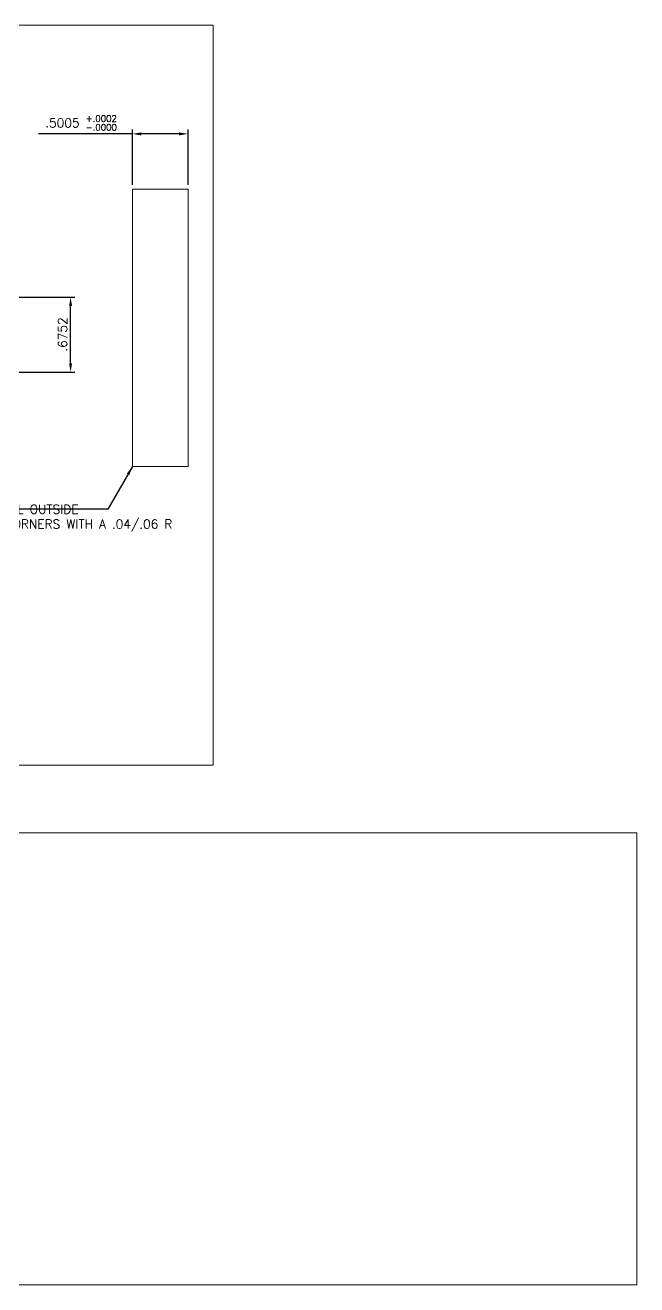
# Model space of a CAD drawing. Header units: inches. Extents: x -1.1 to 15.4, y -9.9 to 1.5.
# Drawn here: x 9.88 to 15.39, y -9.87 to 1.48 of the extents above; entities that cross this region are included whole.
import ezdxf

# ---------------------------------------------------------------- set-up
doc = ezdxf.new("R2010")
doc.units = ezdxf.units.IN
doc.header["$MEASUREMENT"] = 0
doc.header["$PDSIZE"] = 0.05
doc.layers.add('AM_5', color=7, linetype='Continuous', lineweight=30)
doc.layers.add('PUN_BLK-DETAIL', color=7, linetype='Continuous', lineweight=0)
doc.layers.add('AM_VIEWS', color=1, linetype='Continuous', lineweight=15, plot=False)
doc.styles.get("Standard").update_dxf_attribs({"font": 'ROMANS.SHX'})
doc.dimstyles.new('COMPOSIDIE$0', dxfattribs={"dimscale": 0, "dimtxt": 0.1, "dimasz": 0.1, "dimexe": 0.05, "dimexo": 0.05, "dimgap": 0.04, "dimtad": 1, "dimzin": 4, "dimtxsty": 'Standard', "dimcen": 0, "dimclrd": 3, "dimclre": 3, "dimclrt": 3, "dimazin": 3, "dimtp": 0.1, "dimtm": 0.1, "dimtfac": 0.71, "dimtmove": 0, "dimatfit": 3, "dimfxl": 0.05, "dimtzin": 7, "dimlwd": -1, "dimlwe": -1, "dimarcsym": 1})
doc.dimstyles.new('COMPOSIDIE$7', dxfattribs={"dimscale": 0, "dimtxt": 0.1, "dimasz": 0.1, "dimexe": 0.05, "dimexo": 0.05, "dimgap": 0.04, "dimtad": 1, "dimzin": 4, "dimtxsty": 'Standard', "dimcen": 0, "dimclrd": 3, "dimclre": 3, "dimclrt": 3, "dimazin": 3, "dimtp": 0.1, "dimtm": 0.1, "dimtfac": 0.71, "dimtmove": 0, "dimatfit": 3, "dimfxl": 0.05, "dimtzin": 7, "dimlwd": -1, "dimlwe": -1, "dimarcsym": 1})

# ---------------------------------------------------------------- blocks, each defined once
blk = doc.blocks.new('*D24')
at = {"layer": 'AM_5', "color": 3, "transparency": 16777216}
for p, q in [((10.845, 0.498), (9.999, 0.498)), ((10.845, 0.04), (10.845, 0.538)), ((11.266, 0.498), (10.925, 0.498)), ((11.346, 0.04), (11.346, 0.538))]:
    blk.add_line(p, q, dxfattribs=at)
for points in [[(10.925, 0.512), (10.925, 0.485), (10.845, 0.498)], [(11.266, 0.512), (11.266, 0.485), (11.346, 0.498)]]:
    blk.add_solid(points, dxfattribs=at)
at = {"layer": 'Defpoints', "color": 0, "transparency": 16777216}
for p in [(11.346, 0.498), (10.845, 0), (11.346, 0)]:
    blk.add_point(p, dxfattribs=at)
at = {"layer": 'AM_5', "color": 3, "transparency": 16777216, "insert": (10.382, 0.597), "char_height": 0.08, "attachment_point": 5}
blk.add_mtext('\\A1;.5005 {}{\\H0.71x;\\C3;\\S+.0002^ -.0000;}', dxfattribs=at)
blk = doc.blocks.new('*D22')
at = {"layer": 'AM_5', "color": 3, "transparency": 16777216}
for p, q in [((7.528, -0.973), (10.327, -0.973)), ((10.287, -1.568), (10.287, -1.053)), ((7.528, -1.648), (10.327, -1.648))]:
    blk.add_line(p, q, dxfattribs=at)
for points in [[(10.274, -1.053), (10.301, -1.053), (10.287, -0.973)], [(10.274, -1.568), (10.301, -1.568), (10.287, -1.648)]]:
    blk.add_solid(points, dxfattribs=at)
at = {"layer": 'Defpoints', "color": 0, "transparency": 16777216}
for p in [(7.488, -0.973), (10.287, -0.973), (7.488, -1.648)]:
    blk.add_point(p, dxfattribs=at)
at = {"layer": 'AM_5', "color": 3, "transparency": 16777216, "insert": (10.215, -1.31), "char_height": 0.08, "attachment_point": 5, "rotation": 90}
blk.add_mtext('\\A1;.6752', dxfattribs=at)

msp = doc.modelspace()

# ---------------------------------------------------------------- linework, layer by layer
at = {"layer": 'AM_VIEWS'}
for points in [[(-1.1409, 1.4778), (11.572, 1.4778), (11.572, -5.1895), (-1.1409, -5.1895)], [(-1.1409, -5.7995), (15.3916, -5.7995), (15.3916, -9.8733), (-1.1409, -9.8733)]]:
    msp.add_lwpolyline(points, close=True, dxfattribs=at)
at = {"layer": 'PUN_BLK-DETAIL', "color": 2, "lineweight": 15}
for p, q in [((10.8454, 0), (11.3459, 0)), ((10.8454, 0), (10.8454, -2.5)), ((11.3459, 0), (11.3459, -2.5)), ((10.8454, -2.5), (11.3459, -2.5))]:
    msp.add_line(p, q, dxfattribs=at)

# ---------------------------------------------------------------- texts
at = {"layer": 'AM_5', "color": 3, "insert": (9.2883, -2.8444), "char_height": 0.08, "attachment_point": 1}
msp.add_mtext('\\A1;BREAK ALL OUTSIDE\\PSHARP CORNERS WITH A .04/.06 R', dxfattribs=at)

# ---------------------------------------------------------------- dimensions: what is measured, and where the dimension line sits
at = {"layer": 'AM_5'}
dim = msp.add_linear_dim(base=(11.3459, 0.4983), p1=(10.8454, 0), p2=(11.3459, 0), text='<> {}{\\H0.71x;\\C3;\\S+.0002^ -.0000;}', dimstyle='COMPOSIDIE$0', override={"dimscale": 0.8, "dimtp": 0.0002, "dimtm": 0, "dimtdec": 4, "dimtzin": 7}, dxfattribs=at)
dim.commit()
dim.dimension.update_dxf_attribs({"geometry": '*D24', "text_midpoint": (10.3821, 0.4983), "dimtype": 160})
dim = msp.add_linear_dim(base=(10.2874, -0.9726), p1=(7.4884, -1.6478), p2=(7.4884, -0.9726), angle=90, dimstyle='COMPOSIDIE$0', override={"dimscale": 0.8, "dimtp": 0.0002, "dimtm": 0}, dxfattribs=at)
dim.commit()
dim.dimension.update_dxf_attribs({"geometry": '*D22', "text_midpoint": (10.2154, -1.3102)})

# ---------------------------------------------------------------- leaders
at = {"layer": 'AM_5', "annotation_type": 0, "has_hookline": 1, "hookline_direction": 1, "text_width": 2.2019}
msp.add_leader([(10.8454, -2.5), (10.6241, -2.8844), (10.5241, -2.8844)], dimstyle='COMPOSIDIE$7', override={"dimscale": 0.8, "dimdec": 3, "dimtp": 0.0002, "dimtm": 0}, dxfattribs=at)

doc.saveas('drawing.dxf')
